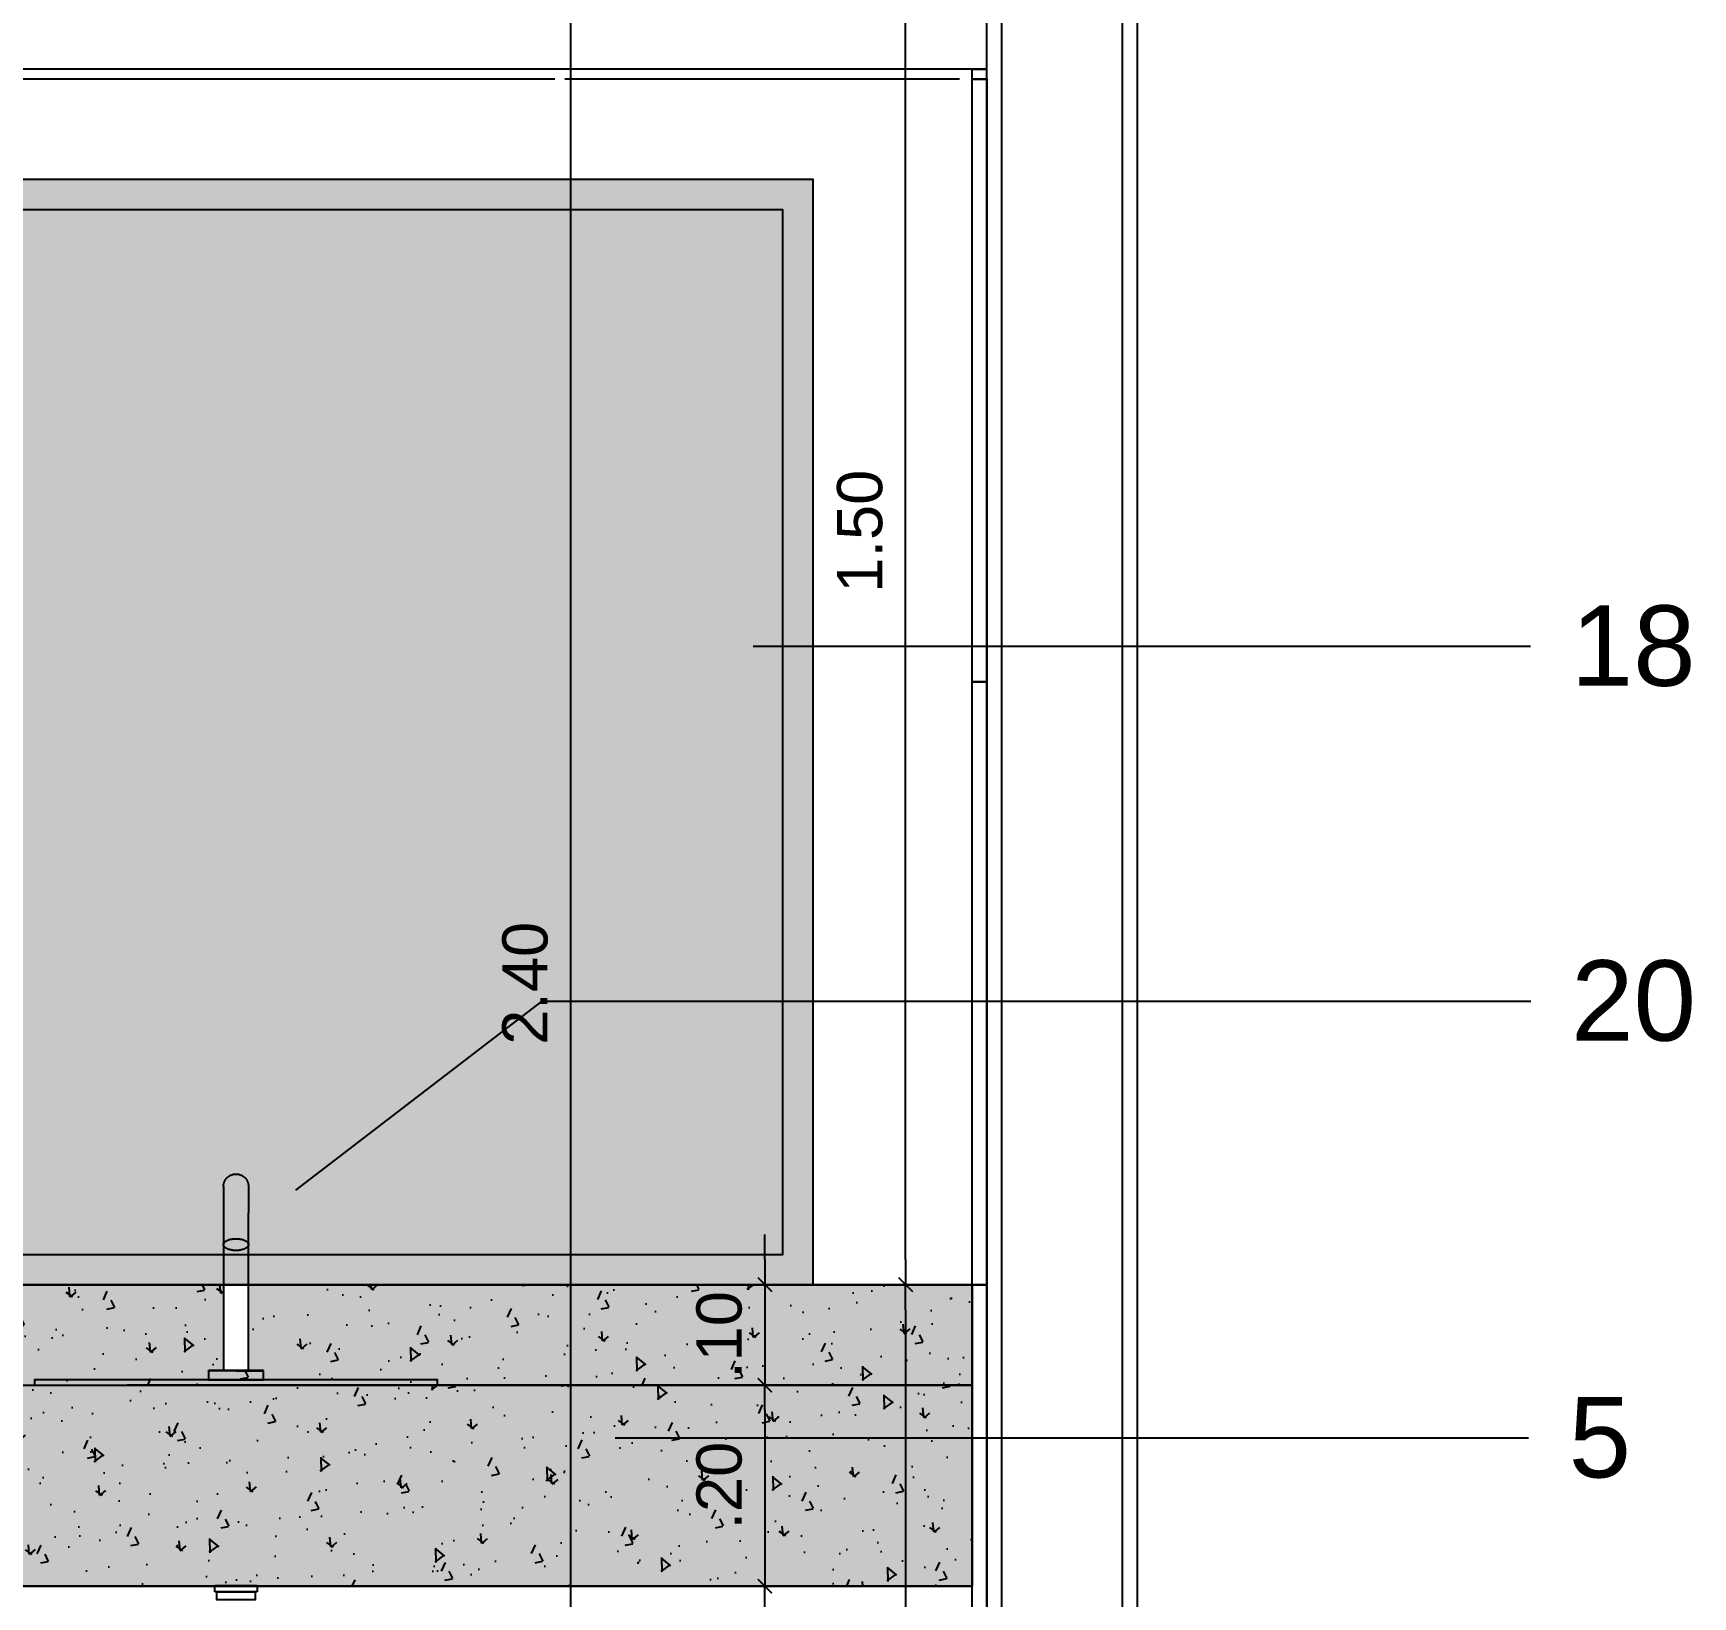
# Model space of a CAD drawing. Header units: metres. Extents: x 198 to 412, y -54 to 17.
# Drawn here: x 269.313 to 270.965, y -7.827 to -6.271 of the extents above; entities that cross this region are included whole.
import ezdxf
from ezdxf import colors
from ezdxf.entities.mleader import LeaderData, LeaderLine
from ezdxf.math import Vec2, Vec3

# ---------------------------------------------------------------- set-up
doc = ezdxf.new("R2010")
doc.units = ezdxf.units.M
doc.header["$LTSCALE"] = 10
doc.linetypes.add('HIDDEN', pattern=[0.375, 0.25, -0.125])
for name, color, linetype in [('01', 1, 'Continuous'), ('02-LH ladrillo hueco 02', 1, 'Continuous'), ('A-EQUIPAMIENTO', 251, 'Continuous'), ('A-MUROS', 6, 'Continuous'), ('A-TEXTOS', 2, 'Continuous'), ('Corte t', 2, 'Continuous'), ('HT-253', 253, 'Continuous'), ('Proyección', 1, 'HIDDEN'), ('TCOTA', 1, 'Continuous'), ('TM-REVEST', 252, 'Continuous'), ('TM-REVOQUE', 2, 'Continuous')]:
    doc.layers.add(name, color=color, linetype=linetype)
doc.styles.add('ARIAL', font='arial.ttf')
doc.dimstyles.new('ST-COTA-25', dxfattribs={"dimscale": 0.25, "dimtxt": 0.18, "dimasz": 0.1, "dimexe": 0.18, "dimexo": 0.0625, "dimgap": 0.09, "dimtad": 1, "dimzin": 4, "dimdsep": 46, "dimtxsty": 'ARIAL', "dimblk1": 'COTA_N', "dimblk2": 'COTA_N', "dimsah": 1, "dimcen": 0.09, "dimclrd": 8, "dimclre": 8, "dimclrt": 1, "dimadec": 0, "dimazin": 0, "dimtfac": 1, "dimtix": 1, "dimtmove": 0, "dimatfit": 3, "dimldrblk": 'COTA_N', "dimfxl": 0.18, "dimtolj": 1, "dimtzin": 0, "dimarcsym": 0})

# ---------------------------------------------------------------- blocks, each defined once
blk = doc.blocks.new('207-17 VF')
at = {"layer": '01'}
for p, q in [((381.4875, 219.9256), (381.4873, 219.9252)), ((381.4877, 219.926), (381.4875, 219.9256)), ((381.4879, 219.9264), (381.4877, 219.926)), ((381.4881, 219.9268), (381.4879, 219.9264)), ((381.4884, 219.9271), (381.4881, 219.9268)), ((381.4886, 219.9275), (381.4884, 219.9271)), ((381.4889, 219.9278), (381.4886, 219.9275)), ((381.4891, 219.9282), (381.4889, 219.9278)), ((381.4894, 219.9285), (381.4891, 219.9282)), ((381.4897, 219.9288), (381.4894, 219.9285)), ((381.49, 219.9291), (381.4897, 219.9288)), ((381.4903, 219.9294), (381.49, 219.9291)), ((381.4906, 219.9297), (381.4903, 219.9294)), ((381.491, 219.93), (381.4906, 219.9297)), ((381.4913, 219.9302), (381.491, 219.93)), ((381.4917, 219.9305), (381.4913, 219.9302)), ((381.492, 219.9307), (381.4917, 219.9305)), ((381.4924, 219.931), (381.492, 219.9307)), ((381.4928, 219.9312), (381.4924, 219.931)), ((381.4932, 219.9314), (381.4928, 219.9312)), ((381.4935, 219.9316), (381.4932, 219.9314)), ((381.4939, 219.9317), (381.4935, 219.9316)), ((381.4943, 219.9319), (381.4939, 219.9317)), ((381.4947, 219.932), (381.4943, 219.9319)), ((381.4952, 219.9322), (381.4947, 219.932)), ((381.4956, 219.9323), (381.4952, 219.9322)), ((381.496, 219.9324), (381.4956, 219.9323)), ((381.4964, 219.9325), (381.496, 219.9324)), ((381.4968, 219.9325), (381.4964, 219.9325)), ((381.4973, 219.9326), (381.4968, 219.9325)), ((381.4977, 219.9327), (381.4973, 219.9326)), ((381.4981, 219.9327), (381.4977, 219.9327)), ((381.4986, 219.9327), (381.4981, 219.9327)), ((381.499, 219.9327), (381.4986, 219.9327)), ((381.4994, 219.9327), (381.499, 219.9327)), ((381.4998, 219.9327), (381.4994, 219.9327)), ((381.5003, 219.9326), (381.4998, 219.9327)), ((381.5007, 219.9325), (381.5003, 219.9326)), ((381.5011, 219.9325), (381.5007, 219.9325)), ((381.5016, 219.9324), (381.5011, 219.9325)), ((381.502, 219.9323), (381.5016, 219.9324)), ((381.5024, 219.9322), (381.502, 219.9323)), ((381.5028, 219.932), (381.5024, 219.9322)), ((381.5032, 219.9319), (381.5028, 219.932)), ((381.5036, 219.9317), (381.5032, 219.9319)), ((381.504, 219.9316), (381.5036, 219.9317)), ((381.5044, 219.9314), (381.504, 219.9316)), ((381.5048, 219.9312), (381.5044, 219.9314)), ((381.5051, 219.931), (381.5048, 219.9312)), ((381.5055, 219.9307), (381.5051, 219.931)), ((381.5059, 219.9305), (381.5055, 219.9307)), ((381.5062, 219.9302), (381.5059, 219.9305)), ((381.5066, 219.93), (381.5062, 219.9302)), ((381.5069, 219.9297), (381.5066, 219.93)), ((381.5072, 219.9294), (381.5069, 219.9297)), ((381.5075, 219.9291), (381.5072, 219.9294)), ((381.5078, 219.9288), (381.5075, 219.9291)), ((381.5081, 219.9285), (381.5078, 219.9288)), ((381.5084, 219.9282), (381.5081, 219.9285)), ((381.5087, 219.9278), (381.5084, 219.9282)), ((381.5089, 219.9275), (381.5087, 219.9278)), ((381.5092, 219.9271), (381.5089, 219.9275)), ((381.5094, 219.9268), (381.5092, 219.9271)), ((381.5096, 219.9264), (381.5094, 219.9268)), ((381.5098, 219.926), (381.5096, 219.9264)), ((381.51, 219.9256), (381.5098, 219.926)), ((381.5102, 219.9252), (381.51, 219.9256)), ((381.4864, 219.9219), (381.4863, 219.9215)), ((381.4863, 219.9215), (381.4863, 219.9211)), ((381.4863, 219.9211), (381.4863, 219.9206)), ((381.4863, 219.9206), (381.4863, 219.9202)), ((381.4863, 219.9202), (381.4863, 219.8943)), ((381.4865, 219.9223), (381.4864, 219.9219)), ((381.4866, 219.9232), (381.4865, 219.9228)), ((381.4865, 219.9228), (381.4865, 219.9223)), ((381.4867, 219.9236), (381.4866, 219.9232)), ((381.4869, 219.924), (381.4867, 219.9236)), ((381.487, 219.9244), (381.4869, 219.924)), ((381.4872, 219.9248), (381.487, 219.9244)), ((381.4873, 219.9252), (381.4872, 219.9248)), ((381.5104, 219.9248), (381.5102, 219.9252)), ((381.5105, 219.9244), (381.5104, 219.9248)), ((381.5107, 219.924), (381.5105, 219.9244)), ((381.5108, 219.9236), (381.5107, 219.924)), ((381.5109, 219.9232), (381.5108, 219.9236)), ((381.511, 219.9228), (381.5109, 219.9232)), ((381.5111, 219.9223), (381.511, 219.9228)), ((381.5112, 219.9219), (381.5111, 219.9223)), ((381.5112, 219.9215), (381.5112, 219.9219)), ((381.5112, 219.9211), (381.5112, 219.9215)), ((381.5113, 219.9206), (381.5112, 219.9211)), ((381.5113, 219.9202), (381.5113, 219.9206)), ((381.5113, 219.9202), (381.5113, 219.8943)), ((381.4863, 219.8625), (381.4863, 219.8942)), ((381.5113, 219.8942), (381.5113, 219.8625)), ((381.4864, 219.8632), (381.4863, 219.8631)), ((381.4863, 219.8631), (381.4863, 219.863)), ((381.4863, 219.863), (381.4863, 219.863)), ((381.4863, 219.863), (381.4863, 219.8629)), ((381.4863, 219.8629), (381.4863, 219.8628)), ((381.4863, 219.8628), (381.4863, 219.8628)), ((381.4863, 219.8628), (381.4863, 219.8627)), ((381.4863, 219.8627), (381.4863, 219.8626)), ((381.4863, 219.8626), (381.4863, 219.8626)), ((381.4863, 219.8626), (381.4863, 219.8625)), ((381.4863, 219.8625), (381.4863, 219.8624)), ((381.4863, 219.7372), (381.4863, 219.8624)), ((381.4863, 219.8624), (381.4863, 219.8624)), ((381.4863, 219.8624), (381.4863, 219.8623)), ((381.4863, 219.8623), (381.4863, 219.8623)), ((381.4863, 219.8623), (381.4863, 219.8622)), ((381.4863, 219.8622), (381.4863, 219.8621)), ((381.4863, 219.8621), (381.4863, 219.8621)), ((381.4863, 219.8621), (381.4863, 219.862)), ((381.4863, 219.862), (381.4863, 219.8619)), ((381.4863, 219.8619), (381.4863, 219.8619)), ((381.4863, 219.8619), (381.4863, 219.8618)), ((381.4863, 219.8618), (381.4864, 219.8617)), ((381.4865, 219.8634), (381.4864, 219.8634)), ((381.4864, 219.8634), (381.4864, 219.8633)), ((381.4864, 219.8633), (381.4864, 219.8632)), ((381.4864, 219.8632), (381.4864, 219.8632)), ((381.4864, 219.8617), (381.4864, 219.8617)), ((381.4864, 219.8617), (381.4864, 219.8616)), ((381.4864, 219.8616), (381.4864, 219.8615)), ((381.4864, 219.8615), (381.4865, 219.8614)), ((381.4866, 219.8637), (381.4865, 219.8637)), ((381.4865, 219.8637), (381.4865, 219.8636)), ((381.4865, 219.8636), (381.4865, 219.8635)), ((381.4865, 219.8635), (381.4865, 219.8634)), ((381.4865, 219.8614), (381.4865, 219.8614)), ((381.4865, 219.8614), (381.4865, 219.8613)), ((381.4865, 219.8613), (381.4865, 219.8612)), ((381.4865, 219.8612), (381.4866, 219.8612)), ((381.4867, 219.8639), (381.4866, 219.8639)), ((381.4866, 219.8639), (381.4866, 219.8638)), ((381.4866, 219.8638), (381.4866, 219.8637)), ((381.4866, 219.8612), (381.4866, 219.8611)), ((381.4866, 219.8611), (381.4866, 219.861)), ((381.4866, 219.861), (381.4867, 219.861)), ((381.4868, 219.8641), (381.4867, 219.864)), ((381.4867, 219.864), (381.4867, 219.8639)), ((381.4867, 219.861), (381.4867, 219.8609)), ((381.4867, 219.8609), (381.4868, 219.8608)), ((381.4869, 219.8643), (381.4868, 219.8642)), ((381.4868, 219.8642), (381.4868, 219.8641)), ((381.4868, 219.8641), (381.4868, 219.8641)), ((381.4868, 219.8608), (381.4868, 219.8608)), ((381.4868, 219.8608), (381.4868, 219.8607)), ((381.4868, 219.8607), (381.4869, 219.8606)), ((381.487, 219.8644), (381.4869, 219.8643)), ((381.4869, 219.8643), (381.4869, 219.8643)), ((381.4869, 219.8606), (381.4869, 219.8606)), ((381.4869, 219.8606), (381.487, 219.8605)), ((381.4871, 219.8645), (381.487, 219.8645)), ((381.487, 219.8645), (381.487, 219.8644)), ((381.487, 219.8605), (381.487, 219.8604)), ((381.487, 219.8604), (381.4871, 219.8604)), ((381.4872, 219.8647), (381.4871, 219.8646)), ((381.4871, 219.8646), (381.4871, 219.8645)), ((381.4871, 219.8604), (381.4871, 219.8603)), ((381.4871, 219.8603), (381.4872, 219.8602)), ((381.4873, 219.8647), (381.4872, 219.8647)), ((381.4872, 219.8602), (381.4873, 219.8601)), ((381.4874, 219.8649), (381.4873, 219.8647)), ((381.4873, 219.8601), (381.4874, 219.86)), ((381.4875, 219.865), (381.4874, 219.8649)), ((381.4874, 219.86), (381.4875, 219.8599)), ((381.4877, 219.8651), (381.4875, 219.865)), ((381.4875, 219.8599), (381.4877, 219.8597)), ((381.4878, 219.8653), (381.4877, 219.8651)), ((381.4877, 219.8597), (381.4878, 219.8596)), ((381.488, 219.8654), (381.4878, 219.8653)), ((381.4878, 219.8596), (381.488, 219.8595)), ((381.4881, 219.8655), (381.488, 219.8654)), ((381.488, 219.8595), (381.4881, 219.8594)), ((381.4883, 219.8657), (381.4881, 219.8655)), ((381.4885, 219.8658), (381.4883, 219.8657)), ((381.4887, 219.8659), (381.4885, 219.8658)), ((381.4889, 219.866), (381.4887, 219.8659)), ((381.4891, 219.8661), (381.4889, 219.866)), ((381.4893, 219.8663), (381.4891, 219.8661)), ((381.4895, 219.8664), (381.4893, 219.8663)), ((381.4897, 219.8665), (381.4895, 219.8664)), ((381.4899, 219.8666), (381.4897, 219.8665)), ((381.4902, 219.8667), (381.4899, 219.8666)), ((381.4904, 219.8668), (381.4902, 219.8667)), ((381.4906, 219.8669), (381.4904, 219.8668)), ((381.4909, 219.867), (381.4906, 219.8669)), ((381.4914, 219.8672), (381.4909, 219.867)), ((381.4919, 219.8674), (381.4914, 219.8672)), ((381.4925, 219.8675), (381.4919, 219.8674)), ((381.493, 219.8677), (381.4925, 219.8675)), ((381.4936, 219.8678), (381.493, 219.8677)), ((381.4942, 219.8679), (381.4936, 219.8678)), ((381.4947, 219.868), (381.4942, 219.8679)), ((381.4953, 219.8681), (381.4947, 219.868)), ((381.4959, 219.8682), (381.4953, 219.8681)), ((381.4965, 219.8682), (381.4959, 219.8682)), ((381.4971, 219.8683), (381.4965, 219.8682)), ((381.4976, 219.8683), (381.4971, 219.8683)), ((381.4982, 219.8683), (381.4976, 219.8683)), ((381.4988, 219.8683), (381.4982, 219.8683)), ((381.4993, 219.8683), (381.4988, 219.8683)), ((381.4999, 219.8683), (381.4993, 219.8683)), ((381.5005, 219.8683), (381.4999, 219.8683)), ((381.501, 219.8682), (381.5005, 219.8683)), ((381.5016, 219.8682), (381.501, 219.8682)), ((381.5022, 219.8681), (381.5016, 219.8682)), ((381.5028, 219.868), (381.5022, 219.8681)), ((381.5034, 219.8679), (381.5028, 219.868)), ((381.5039, 219.8678), (381.5034, 219.8679)), ((381.5045, 219.8677), (381.5039, 219.8678)), ((381.5051, 219.8675), (381.5045, 219.8677)), ((381.5056, 219.8674), (381.5051, 219.8675)), ((381.5061, 219.8672), (381.5056, 219.8674)), ((381.5066, 219.867), (381.5061, 219.8672)), ((381.5069, 219.8669), (381.5066, 219.867)), ((381.5071, 219.8668), (381.5069, 219.8669)), ((381.5074, 219.8667), (381.5071, 219.8668)), ((381.5076, 219.8666), (381.5074, 219.8667)), ((381.5078, 219.8665), (381.5076, 219.8666)), ((381.5081, 219.8664), (381.5078, 219.8665)), ((381.5083, 219.8663), (381.5081, 219.8664)), ((381.5085, 219.8661), (381.5083, 219.8663)), ((381.5087, 219.866), (381.5085, 219.8661)), ((381.5089, 219.8659), (381.5087, 219.866)), ((381.5091, 219.8658), (381.5089, 219.8659)), ((381.5092, 219.8657), (381.5091, 219.8658)), ((381.5094, 219.8655), (381.5092, 219.8657)), ((381.5096, 219.8654), (381.5094, 219.8655)), ((381.5094, 219.8594), (381.5096, 219.8595)), ((381.5097, 219.8653), (381.5096, 219.8654)), ((381.5096, 219.8595), (381.5097, 219.8596)), ((381.5099, 219.8651), (381.5097, 219.8653)), ((381.5097, 219.8596), (381.5099, 219.8597)), ((381.51, 219.865), (381.5099, 219.8651)), ((381.5099, 219.8597), (381.51, 219.8599)), ((381.5101, 219.8649), (381.51, 219.865)), ((381.51, 219.8599), (381.5101, 219.86)), ((381.5103, 219.8647), (381.5101, 219.8649)), ((381.5101, 219.86), (381.5103, 219.8601)), ((381.5104, 219.8646), (381.5103, 219.8647)), ((381.5103, 219.8647), (381.5103, 219.8647)), ((381.5103, 219.8602), (381.5104, 219.8603)), ((381.5103, 219.8601), (381.5103, 219.8602)), ((381.5104, 219.8645), (381.5104, 219.8646)), ((381.5105, 219.8645), (381.5104, 219.8645)), ((381.5104, 219.8603), (381.5104, 219.8604)), ((381.5104, 219.8604), (381.5105, 219.8604)), ((381.5106, 219.8644), (381.5105, 219.8645)), ((381.5105, 219.8604), (381.5106, 219.8605)), ((381.5106, 219.8643), (381.5106, 219.8644)), ((381.5107, 219.8643), (381.5106, 219.8643)), ((381.5106, 219.8605), (381.5106, 219.8606)), ((381.5106, 219.8606), (381.5107, 219.8606)), ((381.5107, 219.8642), (381.5107, 219.8643)), ((381.5107, 219.8641), (381.5107, 219.8642)), ((381.5108, 219.8641), (381.5107, 219.8641)), ((381.5107, 219.8607), (381.5107, 219.8608)), ((381.5107, 219.8608), (381.5108, 219.8608)), ((381.5107, 219.8606), (381.5107, 219.8607)), ((381.5108, 219.864), (381.5108, 219.8641)), ((381.5109, 219.8639), (381.5108, 219.864)), ((381.5108, 219.8609), (381.5109, 219.861)), ((381.5108, 219.8608), (381.5108, 219.8609)), ((381.5109, 219.8638), (381.5109, 219.8639)), ((381.5109, 219.8639), (381.5109, 219.8639)), ((381.511, 219.8637), (381.5109, 219.8638)), ((381.5109, 219.8611), (381.511, 219.8612)), ((381.5109, 219.861), (381.5109, 219.8611)), ((381.5109, 219.861), (381.5109, 219.861)), ((381.511, 219.8636), (381.511, 219.8637)), ((381.511, 219.8637), (381.511, 219.8637)), ((381.5111, 219.8635), (381.511, 219.8636)), ((381.511, 219.8613), (381.5111, 219.8614)), ((381.511, 219.8612), (381.511, 219.8613)), ((381.511, 219.8612), (381.511, 219.8612)), ((381.5111, 219.8634), (381.5111, 219.8635)), ((381.5111, 219.8633), (381.5111, 219.8634)), ((381.5111, 219.8634), (381.5111, 219.8634)), ((381.5112, 219.8632), (381.5111, 219.8633)), ((381.5111, 219.8616), (381.5112, 219.8617)), ((381.5111, 219.8615), (381.5111, 219.8616)), ((381.5111, 219.8614), (381.5111, 219.8615)), ((381.5111, 219.8614), (381.5111, 219.8614)), ((381.5112, 219.8631), (381.5112, 219.8632)), ((381.5112, 219.8632), (381.5112, 219.8632)), ((381.5112, 219.863), (381.5112, 219.8631)), ((381.5112, 219.8629), (381.5112, 219.863)), ((381.5112, 219.863), (381.5112, 219.863)), ((381.5112, 219.8628), (381.5112, 219.8629)), ((381.5113, 219.8628), (381.5112, 219.8628)), ((381.5112, 219.862), (381.5112, 219.8621)), ((381.5112, 219.8621), (381.5113, 219.8621)), ((381.5112, 219.8619), (381.5112, 219.862)), ((381.5112, 219.8618), (381.5112, 219.8619)), ((381.5112, 219.8619), (381.5112, 219.8619)), ((381.5112, 219.8617), (381.5112, 219.8618)), ((381.5112, 219.8617), (381.5112, 219.8617)), ((381.5113, 219.8627), (381.5113, 219.8628)), ((381.5113, 219.8626), (381.5113, 219.8627)), ((381.5113, 219.8625), (381.5113, 219.8626)), ((381.5113, 219.8626), (381.5113, 219.8626)), ((381.5113, 219.8624), (381.5113, 219.8625)), ((381.5113, 219.8624), (381.5113, 219.7372)), ((381.5113, 219.8623), (381.5113, 219.8624)), ((381.5113, 219.8624), (381.5113, 219.8624)), ((381.5113, 219.8622), (381.5113, 219.8623)), ((381.5113, 219.8623), (381.5113, 219.8623)), ((381.5113, 219.8621), (381.5113, 219.8622)), ((381.4881, 219.8594), (381.4883, 219.8592)), ((381.4883, 219.8592), (381.4885, 219.8591)), ((381.4885, 219.8591), (381.4887, 219.859)), ((381.4887, 219.859), (381.4889, 219.8589)), ((381.4889, 219.8589), (381.4891, 219.8587)), ((381.4891, 219.8587), (381.4893, 219.8586)), ((381.4893, 219.8586), (381.4895, 219.8585)), ((381.4895, 219.8585), (381.4897, 219.8584)), ((381.4897, 219.8584), (381.4899, 219.8583)), ((381.4899, 219.8583), (381.4902, 219.8582)), ((381.4902, 219.8582), (381.4904, 219.8581)), ((381.4904, 219.8581), (381.4906, 219.858)), ((381.4906, 219.858), (381.4909, 219.8579)), ((381.4909, 219.8579), (381.4914, 219.8577)), ((381.4914, 219.8577), (381.4919, 219.8575)), ((381.4919, 219.8575), (381.4925, 219.8574)), ((381.4925, 219.8574), (381.493, 219.8572)), ((381.493, 219.8572), (381.4936, 219.8571)), ((381.4936, 219.8571), (381.4942, 219.857)), ((381.4942, 219.857), (381.4947, 219.8569)), ((381.4947, 219.8569), (381.4953, 219.8568)), ((381.4953, 219.8568), (381.4959, 219.8567)), ((381.4959, 219.8567), (381.4965, 219.8567)), ((381.4965, 219.8567), (381.4971, 219.8566)), ((381.4971, 219.8566), (381.4976, 219.8566)), ((381.4976, 219.8566), (381.4982, 219.8566)), ((381.4982, 219.8566), (381.4988, 219.8566)), ((381.4988, 219.8566), (381.4993, 219.8566)), ((381.4993, 219.8566), (381.4999, 219.8566)), ((381.4999, 219.8566), (381.5005, 219.8566)), ((381.5005, 219.8566), (381.501, 219.8567)), ((381.501, 219.8567), (381.5016, 219.8567)), ((381.5016, 219.8567), (381.5022, 219.8568)), ((381.5022, 219.8568), (381.5028, 219.8569)), ((381.5028, 219.8569), (381.5034, 219.857)), ((381.5034, 219.857), (381.5039, 219.8571)), ((381.5039, 219.8571), (381.5045, 219.8572)), ((381.5045, 219.8572), (381.5051, 219.8574)), ((381.5051, 219.8574), (381.5056, 219.8575)), ((381.5056, 219.8575), (381.5061, 219.8577)), ((381.5061, 219.8577), (381.5066, 219.8579)), ((381.5066, 219.8579), (381.5069, 219.858)), ((381.5069, 219.858), (381.5071, 219.8581)), ((381.5071, 219.8581), (381.5074, 219.8582)), ((381.5074, 219.8582), (381.5076, 219.8583)), ((381.5076, 219.8583), (381.5078, 219.8584)), ((381.5078, 219.8584), (381.5081, 219.8585)), ((381.5081, 219.8585), (381.5083, 219.8586)), ((381.5083, 219.8586), (381.5085, 219.8587)), ((381.5085, 219.8587), (381.5087, 219.8589)), ((381.5087, 219.8589), (381.5089, 219.859)), ((381.5089, 219.859), (381.5091, 219.8591)), ((381.5091, 219.8591), (381.5092, 219.8592)), ((381.5092, 219.8592), (381.5094, 219.8594)), ((381.4713, 219.7369), (381.4713, 219.737)), ((381.4713, 219.737), (381.4714, 219.737)), ((381.4713, 219.7368), (381.4713, 219.7369)), ((381.4713, 219.7369), (381.4713, 219.7369)), ((381.4713, 219.7369), (381.4713, 219.7369)), ((381.4713, 219.7369), (381.4713, 219.7369)), ((381.4713, 219.7369), (381.4713, 219.7369)), ((381.4713, 219.7369), (381.4713, 219.7369)), ((381.4713, 219.7369), (381.4713, 219.7369)), ((381.4713, 219.7367), (381.4713, 219.7368)), ((381.4713, 219.7368), (381.4713, 219.7368)), ((381.4713, 219.7368), (381.4713, 219.7368)), ((381.4713, 219.7368), (381.4713, 219.7368)), ((381.4713, 219.7368), (381.4713, 219.7368)), ((381.4713, 219.7368), (381.4713, 219.7368)), ((381.4713, 219.7277), (381.4713, 219.7367)), ((381.4713, 219.7367), (381.4713, 219.7367)), ((381.4713, 219.7367), (381.4713, 219.7367)), ((381.4988, 219.7367), (381.4713, 219.7367)), ((381.4988, 219.7277), (381.4713, 219.7277)), ((381.4714, 219.737), (381.4714, 219.7371)), ((381.4714, 219.7371), (381.4714, 219.7371)), ((381.4714, 219.7371), (381.4714, 219.7371)), ((381.4714, 219.7371), (381.4715, 219.7371)), ((381.4714, 219.737), (381.4714, 219.737)), ((381.4714, 219.737), (381.4714, 219.737)), ((381.4714, 219.737), (381.4714, 219.737)), ((381.4714, 219.737), (381.4714, 219.737)), ((381.4714, 219.737), (381.4714, 219.737)), ((381.4715, 219.7371), (381.4715, 219.7371)), ((381.4715, 219.7371), (381.4715, 219.7371)), ((381.4715, 219.7371), (381.4715, 219.7371)), ((381.4715, 219.7371), (381.4715, 219.7371)), ((381.4715, 219.7371), (381.4715, 219.7371)), ((381.4715, 219.7371), (381.4716, 219.7371)), ((381.4716, 219.7371), (381.4716, 219.7372)), ((381.4716, 219.7372), (381.4716, 219.7372)), ((381.4716, 219.7372), (381.4716, 219.7372)), ((381.4716, 219.7372), (381.4716, 219.7372)), ((381.4716, 219.7372), (381.4716, 219.7372)), ((381.4716, 219.7372), (381.4716, 219.7372)), ((381.4716, 219.7372), (381.4717, 219.7372)), ((381.4717, 219.7372), (381.4717, 219.7372)), ((381.4717, 219.7372), (381.4717, 219.7372)), ((381.4717, 219.7372), (381.4717, 219.7372)), ((381.4717, 219.7372), (381.4717, 219.7372)), ((381.4717, 219.7372), (381.4718, 219.7372)), ((381.4718, 219.7372), (381.4718, 219.7372)), ((381.4718, 219.7372), (381.4988, 219.7372)), ((381.4988, 219.7372), (381.5258, 219.7372)), ((381.4988, 219.7367), (381.5263, 219.7367)), ((381.5263, 219.7277), (381.4988, 219.7277)), ((381.5259, 219.7372), (381.5258, 219.7372)), ((381.5258, 219.7372), (381.5258, 219.7372)), ((381.5258, 219.7372), (381.5258, 219.7372)), ((381.5258, 219.7372), (381.5258, 219.7372)), ((381.5258, 219.7372), (381.5258, 219.7372)), ((381.526, 219.7372), (381.5259, 219.7372)), ((381.5259, 219.7372), (381.5259, 219.7372)), ((381.5259, 219.7372), (381.5259, 219.7372)), ((381.5259, 219.7372), (381.5259, 219.7372)), ((381.5259, 219.7372), (381.5259, 219.7372)), ((381.5259, 219.7372), (381.5259, 219.7372)), ((381.526, 219.7371), (381.526, 219.7372)), ((381.526, 219.7372), (381.526, 219.7372)), ((381.5261, 219.7371), (381.526, 219.7371)), ((381.526, 219.7371), (381.526, 219.7371)), ((381.526, 219.7371), (381.526, 219.7371)), ((381.526, 219.7371), (381.526, 219.7371)), ((381.526, 219.7371), (381.526, 219.7371)), ((381.5261, 219.737), (381.5261, 219.7371)), ((381.5261, 219.7371), (381.5261, 219.7371)), ((381.5261, 219.7371), (381.5261, 219.7371)), ((381.5261, 219.7371), (381.5261, 219.7371)), ((381.5261, 219.7371), (381.5261, 219.7371)), ((381.5261, 219.7371), (381.5261, 219.7371)), ((381.5262, 219.737), (381.5261, 219.737)), ((381.5261, 219.737), (381.5261, 219.737)), ((381.5262, 219.7369), (381.5262, 219.737)), ((381.5262, 219.737), (381.5262, 219.737)), ((381.5262, 219.737), (381.5262, 219.737)), ((381.5262, 219.737), (381.5262, 219.737)), ((381.5262, 219.737), (381.5262, 219.737)), ((381.5262, 219.7368), (381.5262, 219.7369)), ((381.5262, 219.7369), (381.5262, 219.7369)), ((381.5262, 219.7369), (381.5262, 219.7369)), ((381.5262, 219.7369), (381.5262, 219.7369)), ((381.5262, 219.7369), (381.5262, 219.7369)), ((381.5262, 219.7369), (381.5262, 219.7369)), ((381.5263, 219.7368), (381.5262, 219.7368)), ((381.5263, 219.7367), (381.5263, 219.7368)), ((381.5263, 219.7368), (381.5263, 219.7368)), ((381.5263, 219.7368), (381.5263, 219.7368)), ((381.5263, 219.7368), (381.5263, 219.7368)), ((381.5263, 219.7368), (381.5263, 219.7368)), ((381.5263, 219.7367), (381.5263, 219.7277)), ((381.5263, 219.7367), (381.5263, 219.7367)), ((381.5263, 219.7367), (381.5263, 219.7367)), ((381.5263, 219.7367), (381.5263, 219.7367))]:
    blk.add_line(p, q, dxfattribs=at)
blk = doc.blocks.new('COTA_N')
for p, q in [((-1, 0), (0, 0)), ((0, 0.5), (0, -0.5))]:
    blk.add_line(p, q)
at = {"color": 3, "const_width": 0.065}
blk.add_lwpolyline([(0.141, 0.141), (0.283, 0.283), (0, 0), (-0.141, -0.141), (-0.283, -0.283)], dxfattribs=at)
blk = doc.blocks.new('*D308')
at = {"layer": 'Defpoints', "color": 0, "transparency": 16777216}
for p in [(270.0415, -7.8163), (270.0415, -7.8163), (270.0415, -8.4163)]:
    blk.add_point(p, dxfattribs=at)
at = {"layer": 'TCOTA', "color": 8, "lineweight": -2, "transparency": 16777216}
for p, q in [((270.0572, -7.8163), (270.0865, -7.8163)), ((270.0415, -8.3913), (270.0415, -7.8413)), ((270.0572, -8.4163), (270.0865, -8.4163))]:
    blk.add_line(p, q, dxfattribs=at)
at = {"layer": 'TCOTA', "color": 8, "lineweight": -2, "transparency": 16777216, "xscale": 0.025, "yscale": 0.025, "zscale": 0.025}
for p, rotation in [((270.0415, -7.8163), 90), ((270.0415, -8.4163), 270)]:
    blk.add_blockref('COTA_N', p, dxfattribs=dict(at, rotation=rotation))
at = {"layer": 'TCOTA', "color": 1, "transparency": 16777216, "insert": (269.9961, -8.1163), "char_height": 0.045, "attachment_point": 5, "rotation": 90, "style": 'ARIAL'}
blk.add_mtext('\\A1;.60', dxfattribs=at)
blk = doc.blocks.new('*D309')
at = {"layer": 'Defpoints', "color": 0, "transparency": 16777216}
for p in [(270.0415, -7.6163, 0), (270.0415, -7.8163), (270.0415, -7.8163)]:
    blk.add_point(p, dxfattribs=at)
at = {"layer": 'TCOTA', "color": 8, "lineweight": -2, "transparency": 16777216}
for p, q in [((270.0259, -7.6163), (269.9965, -7.6163)), ((270.0415, -7.6413), (270.0415, -7.7913)), ((270.0572, -7.8163), (270.0865, -7.8163))]:
    blk.add_line(p, q, dxfattribs=at)
at = {"layer": 'TCOTA', "color": 8, "lineweight": -2, "transparency": 16777216, "xscale": 0.025, "yscale": 0.025, "zscale": 0.025}
for p, rotation in [((270.0415, -7.6163), 90), ((270.0415, -7.8163), 270)]:
    blk.add_blockref('COTA_N', p, dxfattribs=dict(at, rotation=rotation))
at = {"layer": 'TCOTA', "color": 1, "transparency": 16777216, "insert": (269.9961, -7.7163), "char_height": 0.045, "attachment_point": 5, "rotation": 90, "style": 'ARIAL'}
blk.add_mtext('\\A1;.20', dxfattribs=at)
blk = doc.blocks.new('*D310')
at = {"layer": 'Defpoints', "color": 0, "transparency": 16777216}
for p in [(270.0582, -7.5163, 0), (270.0415, -7.6163), (270.0582, -7.6163, 0)]:
    blk.add_point(p, dxfattribs=at)
at = {"layer": 'TCOTA', "color": 8, "lineweight": -2, "transparency": 16777216}
for p, q in [((270.0415, -7.4913), (270.0415, -7.4663)), ((270.0426, -7.5163), (269.9965, -7.5163)), ((270.0415, -7.5163), (270.0415, -7.6163)), ((270.0426, -7.6163), (269.9965, -7.6163)), ((270.0415, -7.6413), (270.0415, -7.6663))]:
    blk.add_line(p, q, dxfattribs=at)
at = {"layer": 'TCOTA', "color": 8, "lineweight": -2, "transparency": 16777216, "xscale": 0.025, "yscale": 0.025, "zscale": 0.025}
for p, rotation in [((270.0415, -7.5163), 270), ((270.0415, -7.6163), 90)]:
    blk.add_blockref('COTA_N', p, dxfattribs=dict(at, rotation=rotation))
at = {"layer": 'TCOTA', "color": 1, "transparency": 16777216, "insert": (269.9961, -7.5663), "char_height": 0.045, "attachment_point": 5, "rotation": 90, "style": 'ARIAL'}
blk.add_mtext('\\A1;.10', dxfattribs=at)
blk = doc.blocks.new('*D311')
at = {"layer": 'Defpoints', "color": 0, "transparency": 16777216}
for p in [(270.1816, -7.5163, 0), (270.1816, -8.4163), (270.1816, -8.4163)]:
    blk.add_point(p, dxfattribs=at)
at = {"layer": 'TCOTA', "color": 8, "lineweight": -2, "transparency": 16777216}
for p, q in [((270.1659, -7.5163), (270.1366, -7.5163)), ((270.1816, -7.5413), (270.1816, -8.3913)), ((270.1972, -8.4163), (270.2266, -8.4163))]:
    blk.add_line(p, q, dxfattribs=at)
at = {"layer": 'TCOTA', "color": 8, "lineweight": -2, "transparency": 16777216, "xscale": 0.025, "yscale": 0.025, "zscale": 0.025}
for p, rotation in [((270.1816, -7.5163), 90), ((270.1816, -8.4163), 270)]:
    blk.add_blockref('COTA_N', p, dxfattribs=dict(at, rotation=rotation))
at = {"layer": 'TCOTA', "color": 1, "transparency": 16777216, "insert": (270.1361, -7.9663), "char_height": 0.045, "attachment_point": 5, "rotation": 90, "style": 'ARIAL'}
blk.add_mtext('\\A1;.90', dxfattribs=at)
blk = doc.blocks.new('*D312')
at = {"layer": 'Defpoints', "color": 0, "transparency": 16777216}
for p in [(270.1816, -6.0163, 0), (270.1816, -6.0163), (270.1816, -7.5163)]:
    blk.add_point(p, dxfattribs=at)
at = {"layer": 'TCOTA', "color": 8, "lineweight": -2, "transparency": 16777216}
for p, q in [((270.1972, -6.0163), (270.2266, -6.0163)), ((270.1816, -7.4913), (270.1816, -6.0413)), ((270.1659, -7.5163), (270.1366, -7.5163))]:
    blk.add_line(p, q, dxfattribs=at)
at = {"layer": 'TCOTA', "color": 8, "lineweight": -2, "transparency": 16777216, "xscale": 0.025, "yscale": 0.025, "zscale": 0.025}
for p, rotation in [((270.1816, -6.0163), 90), ((270.1816, -7.5163), 270)]:
    blk.add_blockref('COTA_N', p, dxfattribs=dict(at, rotation=rotation))
at = {"layer": 'TCOTA', "color": 1, "transparency": 16777216, "insert": (270.1361, -6.7663), "char_height": 0.045, "attachment_point": 5, "rotation": 90, "style": 'ARIAL'}
blk.add_mtext('\\A1;1.50', dxfattribs=at)
blk = doc.blocks.new('*D313')
at = {"layer": 'Defpoints', "color": 0, "transparency": 16777216}
for p in [(269.8484, -6.0163, 0), (269.8484, -6.0163), (269.8484, -8.4163)]:
    blk.add_point(p, dxfattribs=at)
at = {"layer": 'TCOTA', "color": 8, "lineweight": -2, "transparency": 16777216}
for p, q in [((269.8641, -6.0163), (269.8934, -6.0163)), ((269.8484, -8.3913), (269.8484, -6.0413)), ((269.8328, -8.4163), (269.8034, -8.4163))]:
    blk.add_line(p, q, dxfattribs=at)
at = {"layer": 'TCOTA', "color": 8, "lineweight": -2, "transparency": 16777216, "xscale": 0.025, "yscale": 0.025, "zscale": 0.025}
for p, rotation in [((269.8484, -6.0163), 90), ((269.8484, -8.4163), 270)]:
    blk.add_blockref('COTA_N', p, dxfattribs=dict(at, rotation=rotation))
at = {"layer": 'TCOTA', "color": 1, "transparency": 16777216, "insert": (269.8029, -7.2163), "char_height": 0.045, "attachment_point": 5, "rotation": 90, "style": 'ARIAL'}
blk.add_mtext('\\A1;2.40', dxfattribs=at)

msp = doc.modelspace()

# ---------------------------------------------------------------- hatches: boundary and pattern name
at = {"layer": 'HT-253', "transparency": 33554559}
h = msp.add_hatch(color=153, dxfattribs=at)
h.dxf.hatch_style = 1
h.paths.add_polyline_path([(268.9323, -6.4163), (268.9323, -7.5163), (270.0895, -7.5163), (270.0895, -6.4163)])
h.paths.add_polyline_path([(268.9623, -6.4463), (268.9623, -7.4863), (270.0595, -7.4863), (270.0595, -6.4463)], flags=16)
at = {"layer": 'HT-253', "transparency": 33554495}
h = msp.add_hatch(color=153, dxfattribs=at)
h.dxf.hatch_style = 1
h.paths.add_polyline_path([(268.9423, -6.4463), (268.9423, -7.4863), (270.0595, -7.4863), (270.0595, -6.4463)])
h = msp.add_hatch(color=256, dxfattribs=at)
h.dxf.hatch_style = 1
h.paths.add_polyline_path([(270.2477, -7.5163), (270.0895, -7.5163), (270.0895, -7.5163), (269.5275, -7.5163), (269.5275, -7.6016), (269.5424, -7.6016), (269.5425, -7.6019), (269.5425, -7.6019), (269.5425, -7.6019), (269.5425, -7.6018), (269.5425, -7.6018), (269.5425, -7.6018), (269.5425, -7.6018), (269.5424, -7.6018), (269.5424, -7.6018), (269.5424, -7.6018), (269.5424, -7.6017), (269.5424, -7.6017), (269.5424, -7.6017), (269.5424, -7.6017), (269.5424, -7.6017), (269.5424, -7.6017), (269.5423, -7.6017), (269.5423, -7.6017), (269.5423, -7.6017), (269.5423, -7.6016), (269.5423, -7.6016), (269.5423, -7.6016), (269.5422, -7.6016), (269.5422, -7.6016), (269.5422, -7.6016), (269.5422, -7.6016), (269.5422, -7.6016), (269.5422, -7.6016), (269.5422, -7.6016), (269.5421, -7.6016), (269.5421, -7.6016), (269.5421, -7.6016), (269.5421, -7.6016), (269.5421, -7.6016), (269.542, -7.6016), (269.542, -7.6016), (269.515, -7.6016), (269.488, -7.6016), (269.488, -7.6016), (269.488, -7.6016), (269.488, -7.6016), (269.488, -7.6016), (269.4879, -7.6016), (269.4879, -7.6016), (269.4879, -7.6016), (269.4879, -7.6016), (269.4879, -7.6016), (269.4875, -7.6017), (269.4875, -7.6021), (269.4875, -7.6017), (269.488, -7.6016), (269.5025, -7.6016), (269.5025, -7.5163), (268.9323, -7.5163), (268.7773, -7.5163), (268.7773, -7.6163), (270.2477, -7.6163)])
at = {"layer": 'HT-253'}
h = msp.add_hatch(dxfattribs=at)
h.set_pattern_fill('AR-CONC', color=1, scale=0.0005, angle=45, double=1)
h.set_pattern_definition([(95, (-263.8931, -11776.46669), (0.07004732517, 0.0587766897), [0.009525, -0.104775]), (40, (-263.8931, -11776.46669), (-0.0800092266, 0.0550883643), [0.00762, -0.0838202921]), (145.4514447, (-263.887265, -11776.46179), (-0.0099618988, 0.1138650511), [0.0080950044, -0.0890451223]), (91.1842, (-263.91106, -11776.44873), (0.1107051216, 0.0809767064), [0.0142875, -0.1571625]), (141.6355576, (-263.90184, -11776.44198), (-0.0035433087, 0.1714133818), [0.0121425116, -0.133567804]), (36.1841512, (-263.91106, -11776.44873), (-0.0035433087, 0.1714133818), [0.0114299835, -0.125729866]), (66, (-263.89759, -11776.44424), (0.08975998965, 0.01744757454), [0.009525, -0.104775]), (11, (-263.89759, -11776.44424), (-0.04326996326, 0.0869705966), [0.00762, -0.08382]), (116.451445, (-263.89011, -11776.44279), (0.04649002594, 0.10441817135), [0.0080950044, -0.0890449688]), (82.5, (-263.893102, -11776.466692), (-0.02880273453, 0.03098670684), [0, -0.082804, 0, -0.08509, 0, -0.0841375]), (52.5, (-263.8931, -11776.46669), (-0.01179486366, 0.05904350014), [0, -0.048514, 0, -0.080899, 0, -0.0320675]), (12.5, (-263.913128, -11776.486718), (0.04996393152, 0.04591309779), [0, -0.03175, 0, -0.09906, 0, -0.131445]), (2.5, (-263.92211, -11776.4957), (0.0433819522, 0.06136119644), [0, -0.041275, 0, -0.065786, 0, -0.093345])])
h.paths.add_polyline_path([(270.2477, -7.5163), (270.0895, -7.5163), (270.0895, -7.5163), (269.5275, -7.5163), (269.5275, -7.6016), (269.5424, -7.6016), (269.5425, -7.6019), (269.5425, -7.6019), (269.5425, -7.6019), (269.5425, -7.6018), (269.5425, -7.6018), (269.5425, -7.6018), (269.5425, -7.6018), (269.5424, -7.6018), (269.5424, -7.6018), (269.5424, -7.6018), (269.5424, -7.6017), (269.5424, -7.6017), (269.5424, -7.6017), (269.5424, -7.6017), (269.5424, -7.6017), (269.5424, -7.6017), (269.5423, -7.6017), (269.5423, -7.6017), (269.5423, -7.6017), (269.5423, -7.6016), (269.5423, -7.6016), (269.5423, -7.6016), (269.5422, -7.6016), (269.5422, -7.6016), (269.5422, -7.6016), (269.5422, -7.6016), (269.5422, -7.6016), (269.5422, -7.6016), (269.5422, -7.6016), (269.5421, -7.6016), (269.5421, -7.6016), (269.5421, -7.6016), (269.5421, -7.6016), (269.5421, -7.6016), (269.542, -7.6016), (269.542, -7.6016), (269.515, -7.6016), (269.488, -7.6016), (269.488, -7.6016), (269.488, -7.6016), (269.488, -7.6016), (269.488, -7.6016), (269.4879, -7.6016), (269.4879, -7.6016), (269.4879, -7.6016), (269.4879, -7.6016), (269.4879, -7.6016), (269.4875, -7.6017), (269.4875, -7.6021), (269.4875, -7.6017), (269.488, -7.6016), (269.5025, -7.6016), (269.5025, -7.5163), (268.9323, -7.5163), (268.7773, -7.5163), (268.7773, -7.6163), (270.2477, -7.6163)])
at = {"layer": 'HT-253', "transparency": 33554495}
h = msp.add_hatch(color=256, dxfattribs=at)
h.dxf.hatch_style = 1
h.paths.add_polyline_path([(268.9985, -7.6163), (268.7773, -7.6163), (268.7773, -7.8163), (269.4941, -7.8163), (269.4941, -7.8157), (269.536, -7.8157), (270.2477, -7.8163), (270.2477, -7.6163)])
h.paths.add_polyline_path([(269.2977, -7.6913), (269.2977, -7.7413), (269.2477, -7.7413), (268.8809, -7.7273), (268.8809, -7.7413), (268.8309, -7.7413), (268.8309, -7.6913), (268.8809, -7.6913), (269.2477, -7.7053), (269.2477, -7.6913)], flags=16)
at = {"layer": 'HT-253'}
h = msp.add_hatch(dxfattribs=at)
h.set_pattern_fill('AR-CONC', color=1, scale=0.0005, angle=45, double=1)
h.set_pattern_definition([(95, (-263.8931, -11775.46669), (0.07004732517, 0.0587766897), [0.009525, -0.104775]), (40, (-263.8931, -11775.46669), (-0.0800092266, 0.0550883643), [0.00762, -0.0838202921]), (145.4514447, (-263.887265, -11775.46179), (-0.0099618988, 0.1138650511), [0.0080950044, -0.0890451223]), (91.1842, (-263.91106, -11775.44873), (0.1107051216, 0.0809767064), [0.0142875, -0.1571625]), (141.6355576, (-263.90184, -11775.44198), (-0.0035433087, 0.1714133818), [0.0121425116, -0.133567804]), (36.1841512, (-263.91106, -11775.44873), (-0.0035433087, 0.1714133818), [0.0114299835, -0.125729866]), (66, (-263.89759, -11775.44424), (0.08975998965, 0.01744757454), [0.009525, -0.104775]), (11, (-263.89759, -11775.44424), (-0.04326996326, 0.0869705966), [0.00762, -0.08382]), (116.451445, (-263.89011, -11775.44279), (0.04649002594, 0.10441817135), [0.0080950044, -0.0890449688]), (82.5, (-263.893102, -11775.466692), (-0.02880273453, 0.03098670684), [0, -0.082804, 0, -0.08509, 0, -0.0841375]), (52.5, (-263.8931, -11775.46669), (-0.01179486366, 0.05904350014), [0, -0.048514, 0, -0.080899, 0, -0.0320675]), (12.5, (-263.913128, -11775.486718), (0.04996393152, 0.04591309779), [0, -0.03175, 0, -0.09906, 0, -0.131445]), (2.5, (-263.92211, -11775.4957), (0.0433819522, 0.06136119644), [0, -0.041275, 0, -0.065786, 0, -0.093345])])
h.paths.add_polyline_path([(270.2477, -7.6163), (268.9985, -7.6163), (268.7773, -7.6163), (268.7773, -7.8163), (269.4941, -7.8163), (269.4941, -7.8157), (269.536, -7.8157), (270.2477, -7.8163)])
h.paths.add_polyline_path([(269.2977, -7.7413), (269.2477, -7.7413), (269.2477, -7.7263), (268.8809, -7.7263), (268.8809, -7.7413), (268.8309, -7.7413), (268.8309, -7.6913), (268.8809, -7.6913), (268.8809, -7.7063), (269.2477, -7.7063), (269.2477, -7.6913), (269.2977, -7.6913)], flags=16)

# ---------------------------------------------------------------- linework, layer by layer
at = {"layer": '01'}
for p, q in [((270.2623, -6.3063, 0), (268.7773, -6.3063, 0)), ((270.2477, -6.3163, 0), (270.2477, -6.3063, 0)), ((270.2477, -6.3063, 0), (270.2623, -6.3063, 0)), ((269.8323, -6.3163, 0), (268.7773, -6.3163, 0)), ((270.2352, -6.3163, 0), (269.8423, -6.3163, 0))]:
    msp.add_line(p, q, dxfattribs=at)
at = {"layer": '01', "elevation": 0}
for points in [[(268.9323, -6.4163), (268.9323, -7.5163), (270.0895, -7.5163), (270.0895, -6.4163)], [(268.9623, -6.4463), (268.9623, -7.4863), (270.0595, -7.4863), (270.0595, -6.4463)], [(268.7773, -7.6163), (270.2477, -7.6163), (270.2477, -7.5163), (268.7773, -7.5163)]]:
    msp.add_lwpolyline(points, close=True, dxfattribs=at)
at = {"layer": '01'}
msp.add_lwpolyline([(268.7773, -7.5163), (270.2477, -7.5163), (270.2477, -7.8163), (268.7773, -7.8163)], close=True, dxfattribs=at)
at = {"layer": '02-LH ladrillo hueco 02'}
msp.add_line((270.2623, -8.4163, 0), (270.2623, -5.0863, 0), dxfattribs=at)
at = {"layer": 'A-EQUIPAMIENTO', "color": 2, "elevation": 0}
for points in [[(270.2477, -7.5163), (268.7773, -7.5163)], [(268.9985, -7.6163), (268.7773, -7.6163), (268.7773, -7.8163), (270.2477, -7.8163)], [(268.9985, -7.6163), (270.2477, -7.6163)], [(270.2477, -7.6163), (269.4067, -7.6163)]]:
    msp.add_lwpolyline(points, dxfattribs=at)
at = {"layer": 'A-MUROS'}
for p, q in [((270.2773, -8.4863, 0), (270.2773, -5.0863, 0)), ((270.3973, -8.4863, 0), (270.3973, -5.0863, 0))]:
    msp.add_line(p, q, dxfattribs=at)
at = {"layer": 'Corte t', "elevation": 0}
for points in [[(269.3144, -7.6163), (269.7157, -7.6163), (269.7157, -7.6111), (269.3144, -7.6111)], [(269.4961, -7.8219), (269.534, -7.8219), (269.534, -7.8299), (269.4961, -7.8299)]]:
    msp.add_lwpolyline(points, close=True, dxfattribs=at)
at = {"layer": 'Proyección', "elevation": 0}
msp.add_lwpolyline([(269.4941, -7.8157), (269.536, -7.8157), (269.536, -7.8219), (269.4941, -7.8219)], close=True, dxfattribs=at)
at = {"layer": 'TM-REVEST'}
for points in [[(270.2623, -6.9163), (270.2477, -6.9163), (270.2477, -6.3163), (270.2623, -6.3163)], [(270.2623, -6.3163), (270.2477, -6.3163), (270.2477, -6.3163), (270.2623, -6.3163)], [(270.2623, -7.5163), (270.2477, -7.5163), (270.2477, -6.9163), (270.2623, -6.9163)], [(270.2623, -6.9163), (270.2477, -6.9163), (270.2477, -6.9163), (270.2623, -6.9163)], [(270.2623, -8.1163), (270.2477, -8.1163), (270.2477, -7.5163), (270.2623, -7.5163)], [(270.2623, -7.5163), (270.2477, -7.5163), (270.2477, -7.5163), (270.2623, -7.5163)]]:
    msp.add_lwpolyline(points, close=True, dxfattribs=at)
at = {"layer": 'TM-REVOQUE'}
msp.add_line((270.4123, -8.4863, 0), (270.4123, -5.0863, 0), dxfattribs=at)

# ---------------------------------------------------------------- block references
at = {"xscale": -1}
msp.add_blockref('207-17 VF', (651.0138, -227.3388, 0), dxfattribs=at)

# ---------------------------------------------------------------- dimensions: what is measured, and where the dimension line sits
at = {"layer": 'TCOTA'}
for base, p1, p2, picture, middle in [((269.8484, -6.0163), (269.8484, -8.4163), (269.8484, -6.0163, 0), '*D313', (269.8029, -7.2163)), ((270.1816, -6.0163), (270.1816, -7.5163), (270.1816, -6.0163, 0), '*D312', (270.1361, -6.7663)), ((270.0415, -7.6163), (270.0582, -7.5163, 0), (270.0582, -7.6163, 0), '*D310', (269.9961, -7.5663)), ((270.1816, -8.4163), (270.1816, -7.5163, 0), (270.1816, -8.4163), '*D311', (270.1361, -7.9663)), ((270.0415, -7.8163), (270.0415, -7.6163, 0), (270.0415, -7.8163), '*D309', (269.9961, -7.7163)), ((270.0415, -7.8163), (270.0415, -8.4163), (270.0415, -7.8163), '*D308', (269.9961, -8.1163))]:
    dim = msp.add_linear_dim(base=base, p1=p1, p2=p2, angle=90, dimstyle='ST-COTA-25', dxfattribs=at)
    dim.commit()
    dim.dimension.update_dxf_attribs({"geometry": picture, "text_midpoint": middle})

# ---------------------------------------------------------------- leaders
at = {"layer": 'A-TEXTOS'}
ml = msp.add_multileader_mtext('Standard', dxfattribs=at)
ml.set_content('18', color=256, style='ARIAL')
ml.set_leader_properties(color=1)
ml.build(insert=Vec2(0, 0))
ml.multileader.update_dxf_attribs({"has_text_frame": 1, "arrow_head_size": 0.08, "scale": 0.02})
ctx = ml.context
ctx.base_point, ctx.scale, ctx.char_height, ctx.arrow_head_size, ctx.landing_gap_size, ctx.plane_origin = Vec3(270.8036, -6.8809, 0), 0.02, 0.08, 0.08, 0.04, Vec3(267.896, -6.8809, 0)
notes = []
notes.append((ctx, [(0, (1, 1, 0), (270.473, -6.8809, 0), (1, 0), 0.3306, [(0, [(269.9498, -6.8809, 0)], 0, [])])]))
ctx.mtext.insert, ctx.mtext.flow_direction = Vec3(270.8436, -6.8402, 0), 5
ml = msp.add_multileader_mtext('Standard', dxfattribs=at)
ml.set_content('20', color=256, style='ARIAL')
ml.set_leader_properties(color=1)
ml.build(insert=Vec2(0, 0))
ml.multileader.update_dxf_attribs({"has_text_frame": 1, "dogleg_length": 41.7645, "arrow_head_size": 0.08, "scale": 0.02})
ctx = ml.context
ctx.base_point, ctx.scale, ctx.char_height, ctx.arrow_head_size, ctx.landing_gap_size, ctx.plane_origin = Vec3(270.804, -7.2341, 0), 0.02, 0.08, 0.08, 0.04, Vec3(269.0647, -7.2141, 0)
notes.append((ctx, [(0, (1, 1, 0), (269.8198, -7.2341, 0), (1, 0), 0.9841, [(0, [(269.511, -7.4708, 0)], 0, [])])]))
ctx.mtext.insert, ctx.mtext.flow_direction = Vec3(270.844, -7.1934, 0), 5
ml = msp.add_multileader_mtext('Standard', dxfattribs=at)
ml.set_content('5', color=256, style='ARIAL')
ml.set_leader_properties(color=1)
ml.build(insert=Vec2(0, 0))
ml.multileader.update_dxf_attribs({"has_text_frame": 1, "arrow_head_size": 0.08, "scale": 0.02})
ctx = ml.context
ctx.base_point, ctx.scale, ctx.char_height, ctx.arrow_head_size, ctx.landing_gap_size, ctx.plane_origin = Vec3(270.8015, -7.6688, 0), 0.02, 0.08, 0.08, 0.04, Vec3(267.8939, -7.6688, 0)
notes.append((ctx, [(0, (1, 1, 0), (270.4709, -7.6688, 0), (1, 0), 0.3306, [(0, [(269.8126, -7.6688, 0)], 0, [])])]))
ctx.mtext.insert, ctx.mtext.flow_direction = Vec3(270.8415, -7.6281, 0), 5
for ctx, leaders in notes:
    for number, flags, end, landing, length, lines in leaders:
        leader = LeaderData()
        leader.index, (leader.has_last_leader_line, leader.has_dogleg_vector, leader.attachment_direction) = number, flags
        leader.last_leader_point, leader.dogleg_vector, leader.dogleg_length = Vec3(end), Vec3(landing), length
        for number, points, colour, breaks in lines:
            line = LeaderLine()
            line.index, line.vertices, line.color, line.breaks = number, Vec3.list(points), colors.encode_raw_color(colour), breaks
            leader.lines.append(line)
        ctx.leaders.append(leader)

doc.saveas('drawing.dxf')
